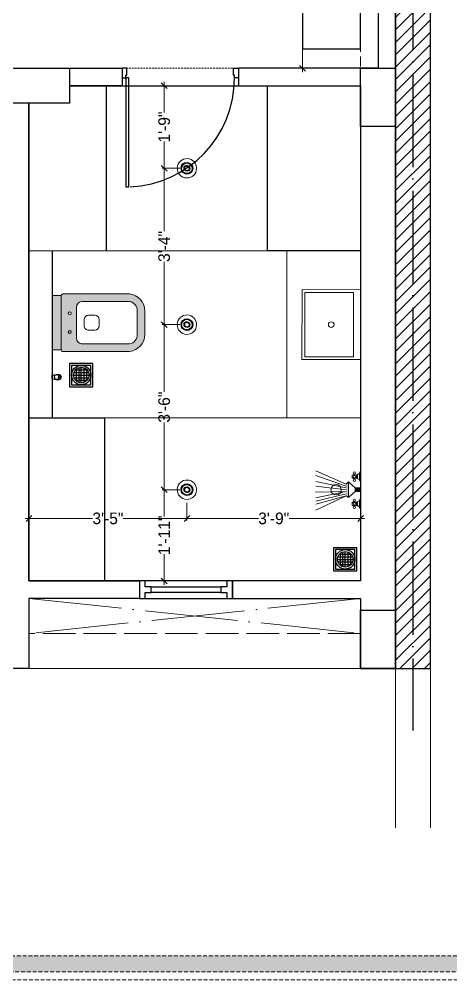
# Model space of a CAD drawing. Header units: millimetres. Extents: x 35877 to 3066687, y -650199 to -40525.
# Drawn here: x 148731.1 to 148842.4, y -181276.2 to -181028.9 of the extents above; entities that cross this region are included whole.
import ezdxf

# ---------------------------------------------------------------- set-up
doc = ezdxf.new("R2010")
doc.units = ezdxf.units.MM
doc.header["$MEASUREMENT"] = 0
doc.header["$PDMODE"] = 35
for name, pattern in [('ACAD_ISO02W100', [15, 12, -3]), ('ACAD_ISO04W100', [30, 24, -3, 0, -3]), ('DASHED', [0.75, 0.5, -0.25]), ('DASHED2', [0.375, 0.25, -0.125]), ('DASHEDX2', [1.5, 1, -0.5])]:
    doc.linetypes.add(name, pattern=pattern)
doc.layers.get('Defpoints').update_dxf_attribs({"color": 220})
for name, color, linetype in [('AR DOOR', 40, 'Continuous'), ('AR ELE-5', 134, 'Continuous'), ('SANIT', 232, 'Continuous'), ('WC-DET', 8, 'Continuous')]:
    doc.layers.add(name, color=color, linetype=linetype)
for name, color, linetype, lineweight in [('COLUMN', 1, 'Continuous', 30), ('Dimension', 10, 'DASHEDX2', 20), ('Electrical', 84, 'Continuous', 30), ('FURNITURE', 32, 'Continuous', 9), ('furniture dimensions', 1, 'DASHED', 0), ('GROUND FLOOR', 7, 'Continuous', 9), ('GROUND FLOOR  ( HATCH )', 251, 'Continuous', 9), ('GROUND FLOOR  ( PLINE )', 251, 'Continuous', 30), ('Labelling', 1, 'Continuous', 25), ('UTILITY', 48, 'Continuous', 9), ('wall', 7, 'Continuous', 30), ('X_PLOT', 1, 'Continuous', 9)]:
    doc.layers.add(name, color=color, linetype=linetype, lineweight=lineweight)
doc.layers.add('XX~SLAB ( PLINE )', color=251, linetype='Continuous', plot=False)
doc.styles.add('century g', font='GOTHIC.TTF')
doc.dimstyles.new('Archana', dxfattribs={"dimtxt": 2, "dimasz": 0.75, "dimexe": 0.5, "dimexo": 0.5, "dimgap": 0, "dimtad": 0, "dimzin": 0, "dimdsep": 46, "dimlunit": 4, "dimtxsty": 'century g', "dimblk": 'OBLIQUE', "dimcen": 0, "dimdle": 1, "dimclrd": 256, "dimclre": 256, "dimclrt": 256, "dimadec": 0, "dimazin": 0, "dimtfac": 1, "dimtofl": 0, "dimtmove": 1, "dimatfit": 3, "dimfxl": 1, "dimfxlon": 1, "dimtolj": 1, "dimtzin": 0, "dimlwd": -1, "dimlwe": -1, "dimarcsym": 0})

# ---------------------------------------------------------------- blocks, each defined once
blk = doc.blocks.new('*U25')
for points in [[(-40, 0), (0, 0), (0, 30), (10, 30), (10, 100), (-40, 100)], [(1160, 0), (1120, 0), (1120, 30), (1110, 30), (1110, 100), (1160, 100)], [(0, 0), (0, -1120), (30, -1120), (30, 0)]]:
    blk.add_lwpolyline(points, close=True)
at = {"layer": 'AR ELE-5', "linetype": 'ByBlock', "ltscale": 15}
blk.add_arc((-1.6, 0.7), 1121.6, 272.37301, 359.96526, dxfattribs=at)
blk = doc.blocks.new('_Oblique')
at = {"layer": 'wall', "color": 0, "lineweight": -2}
blk.add_line((-0.5, -0.5), (0.5, 0.5), dxfattribs=at)
blk = doc.blocks.new('*D551')
at = {"layer": 'Defpoints', "color": 0, "linetype": 'Continuous', "lineweight": 0, "transparency": 16777216}
for p in [(148806.66, -180989.32), (148804.2, -181041.51), (148806.66, -181041.51)]:
    blk.add_point(p, dxfattribs=at)
at = {"layer": 'furniture dimensions', "color": 5, "linetype": 'Continuous', "transparency": 16777216}
for p, q in [((148804.2, -180988.32), (148804.2, -181011.45)), ((148804.2, -181042.51), (148804.2, -181019.38)), ((148806.16, -181041.51), (148803.7, -181041.51))]:
    blk.add_line(p, q, dxfattribs=at)
at = {"layer": 'furniture dimensions', "color": 5, "linetype": 'ByBlock', "transparency": 16777216}
blk.add_line((148806.16, -180989.32), (148803.7, -180989.32), dxfattribs=at)
at = {"layer": 'furniture dimensions', "color": 5, "linetype": 'Continuous', "transparency": 16777216, "xscale": 1.5, "yscale": 1.5, "zscale": 1.5}
for p, rotation in [((148804.2, -180989.32), 90), ((148804.2, -181041.51), 270)]:
    blk.add_blockref('_Oblique', p, dxfattribs=dict(at, rotation=rotation))
at = {"layer": 'furniture dimensions', "linetype": 'Continuous', "lineweight": 0, "transparency": 16777216, "insert": (148804.2, -181015.42), "char_height": 3, "attachment_point": 5, "rotation": 90, "style": 'century g'}
blk.add_mtext('\\A1;4\'-4"', dxfattribs=at)
blk = doc.blocks.new('GF')
at = {"color": 9, "true_color": 0xc7c8ca}
blk.add_lwpolyline([(133536.56, -183540.16), (133537.74, -183540.16), (133537.74, -183571.16), (133536.56, -183571.16)], close=True, dxfattribs=at)
at = {"layer": 'FURNITURE', "color": 9, "lineweight": 30, "true_color": 0xc7c8ca}
for p, q in [((133682.2, -183543.34), (133682.2, -183570.84)), ((133543.67, -183627.92), (133551.14, -183627.92))]:
    blk.add_line(p, q, dxfattribs=at)
at = {"layer": 'FURNITURE', "color": 9, "lineweight": 25, "true_color": 0xc7c8ca}
blk.add_line((133536.2, -183545.34), (133686.7, -183545.34), dxfattribs=at)
at = {"layer": 'FURNITURE', "color": 9, "linetype": 'DASHED', "lineweight": 30, "true_color": 0xc7c8ca}
blk.add_line((133543.67, -183640.78), (133543.67, -183573.36), dxfattribs=at)
at = {"layer": 'FURNITURE', "color": 9, "linetype": 'DASHED', "lineweight": 20, "true_color": 0xc7c8ca}
blk.add_line((133551.14, -183627.92), (133536.2, -183627.92), dxfattribs=at)
at = {"layer": 'FURNITURE', "color": 9, "lineweight": 30, "true_color": 0xc7c8ca}
for points in [[(133536.2, -183537.34), (133551.14, -183537.34), (133551.14, -183573.36), (133536.2, -183573.36)], [(133683.7, -183633.84), (133683.7, -183570.84), (133685.2, -183570.84), (133685.2, -183633.84)], [(133536.2, -183579.68), (133537.23, -183579.68), (133537.23, -183587.68), (133536.2, -183587.68)], [(133536.2, -183604.1), (133537.23, -183604.1), (133537.23, -183612.1), (133536.2, -183612.1)], [(133536.2, -183615.13), (133537.23, -183615.13), (133537.23, -183623.12), (133536.2, -183623.12)], [(133536.2, -183626.23), (133537.23, -183626.23), (133537.23, -183634.23), (133536.2, -183634.23)], [(133682.19, -183633.84), (133667.19, -183633.84), (133667.19, -183661.34), (133682.19, -183661.34)]]:
    blk.add_lwpolyline(points, close=True, dxfattribs=at)
for points in [[(133682.2, -183543.34), (133682.2, -183570.84), (133667.2, -183570.84), (133667.2, -183543.34), (133682.2, -183543.34)], [(133543.67, -183640.78), (133543.67, -183580.36), (133551.14, -183580.36), (133551.14, -183627.92)]]:
    blk.add_lwpolyline(points, dxfattribs=at)
for points in [[(133557.67, -183546.83), (133567.64, -183546.83, -0.414214), (133570.64, -183549.83), (133570.64, -183559.78, -0.414214), (133567.64, -183562.78), (133557.67, -183562.78, -0.414214), (133554.67, -183559.78), (133554.67, -183549.83, -0.414214)], [(133608.63, -183630.84), (133608.63, -183573.84, -0.414214), (133611.63, -183570.84), (133686.7, -183570.84), (133686.7, -183633.84), (133611.63, -183633.84, -0.414214)]]:
    blk.add_lwpolyline(points, format="xyb", close=True, dxfattribs=at)
at = {"layer": 'FURNITURE', "color": 9, "true_color": 0xc7c8ca}
blk.add_lwpolyline([(133609.63, -183630.84), (133609.63, -183573.84, -0.414214), (133611.63, -183571.84), (133683.7, -183571.84), (133683.7, -183632.84), (133611.63, -183632.84, -0.414214)], format="xyb", close=True, dxfattribs=at)
at = {"layer": 'FURNITURE', "color": 9, "linetype": 'DASHED', "lineweight": 20, "true_color": 0xc7c8ca}
blk.add_lwpolyline([(133536.2, -183640.79), (133543.67, -183640.79), (133543.67, -183580.36), (133536.2, -183580.36)], close=True, dxfattribs=at)
at = {"layer": 'Labelling', "color": 9, "linetype": 'DASHED2', "lineweight": 0, "ltscale": 10, "true_color": 0xc7c8ca}
blk.add_line((133682.2, -183543.34), (133682.19, -183667.34), dxfattribs=at)
blk = doc.blocks.new('A$C07311617')
at = {"layer": 'UTILITY'}
h = blk.add_hatch(color=7, dxfattribs=at)
h.paths.add_polyline_path([(-3.13, 2.02), (-3.13, 0), (-3.74, 0), (-3.74, 0.46), (-3.74, 1.42)])
h.paths.add_polyline_path([(-3.13, 0), (-3.13, -0.46), (-3.13, -2.02), (-3.74, -1.59), (-3.74, -0.46), (-3.74, 0)])
h = blk.add_hatch(color=7, dxfattribs=at)
h.paths.add_polyline_path([(0, 0.46), (0, 0), (-1.35, 0), (-1.35, 0.46)])
h.paths.add_polyline_path([(0, 0), (0, -0.46), (-1.35, -0.46), (-1.35, 0)])
at = {"layer": 'UTILITY', "color": 7}
for p, q in [((-3.74, 1.42), (-11.52, 4.9)), ((-3.74, 0.94), (-11.52, 3.66)), ((-1.74, 3.79), (-1.74, 4.05)), ((-1.74, 2.99), (-1.74, 2.72)), ((-1.47, 3.79), (-1.47, 4.05)), ((-1.47, 2.99), (-1.47, 2.72)), ((-0.8, 3.9), (-0.8, 2.88)), ((-0.27, 2.44), (-0.27, 4.33)), ((-3.74, 0.46), (-11.52, 2.15)), ((-3.74, 0), (-11.52, 0.93)), ((-3.13, 2.02), (-3.74, 1.42)), ((-3.13, -0.46), (-3.13, 2.02)), ((-1.35, 0.46), (-3.13, 2.02)), ((-3.13, 0.46), (-3.13, 1.42)), ((-1.35, -0.46), (-1.35, 0.46)), ((-1.35, 0.46), (0, 0.46)), ((0, -0.46), (0, 0.46)), ((-3.74, -0.46), (-11.62, -0.61)), ((-3.74, -0.46), (-11.57, -2.09)), ((-3.74, -1.03), (-11.52, -2.96)), ((-3.74, -1.59), (-11.52, -5.3)), ((-3.74, -1.59), (-11.52, -3.73)), ((-3.74, -1.59), (-3.13, -2.02)), ((-3.13, -0.46), (-3.13, -2.02)), ((-1.35, -0.46), (-3.13, -2.02)), ((-1.35, -0.46), (0, -0.46)), ((-1.74, -3.22), (-1.74, -2.95)), ((-1.74, -4.02), (-1.74, -4.29)), ((-1.47, -3.22), (-1.47, -2.95)), ((-1.47, -4.02), (-1.47, -4.29)), ((-0.8, -4.13), (-0.8, -3.11)), ((-0.27, -2.68), (-0.27, -4.56))]:
    blk.add_line(p, q, dxfattribs=at)
for points in [[(-1.07, 2.99), (-2.14, 2.99), (-2.14, 3.79), (-1.07, 3.79)], [(-1.07, -3.22), (-2.14, -3.22), (-2.14, -4.02), (-1.07, -4.02)]]:
    blk.add_lwpolyline(points, close=True, dxfattribs=at)
for points in [[(-1.35, 0.46), (-3.13, 2.02)], [(-3.13, -2.02), (-1.35, -0.46)]]:
    blk.add_lwpolyline(points, dxfattribs=at)
for centre, radius in [((-1.6, 4.32), 0.298), ((-1.6, 3.39), 0.298), ((-1.6, 2.45), 0.298), ((-6.31, 0), 1.33), ((-1.6, -2.69), 0.298), ((-1.6, -3.62), 0.298), ((-1.6, -4.55), 0.298)]:
    blk.add_circle(centre, radius, dxfattribs=at)
for centre, start, end in [((-1.47, 5.26), 285.2551, 344.7449), ((-1.47, 1.52), 15.2551, 74.7449), ((-1.47, -1.75), 285.2551, 344.7449), ((-1.47, -5.49), 15.2551, 74.7449)]:
    blk.add_arc(centre, 1.52, start, end, dxfattribs=at)
blk = doc.blocks.new('NAHNYsquare')
at = {"color": 253}
for p, q in [((4.89, -2.32), (1.11, -2.32)), ((4.49, -1.65), (1.51, -1.65)), ((1.67, -4.48), (1.67, -1.49)), ((2.33, -4.87), (2.33, -1.1)), ((3, -0.99), (3, -4.99)), ((3.67, -4.87), (3.67, -1.1)), ((4.33, -4.48), (4.33, -1.49)), ((5, -2.99), (1, -2.99)), ((4.89, -3.65), (1.11, -3.65)), ((4.49, -4.32), (1.51, -4.32))]:
    blk.add_line(p, q, dxfattribs=at)
for points in [[(0, -5.99), (6, -5.99), (6, 0.01), (0, 0.01)], [(0.5, -5.49), (5.5, -5.49), (5.5, -0.49), (0.5, -0.49)]]:
    blk.add_lwpolyline(points, close=True)
for radius in [2.5, 2]:
    blk.add_circle((3, -2.99), radius)
blk = doc.blocks.new('A$C3EC62B37')
at = {"layer": 'FURNITURE', "lineweight": 30, "ltscale": 0.25, "true_color": 0xffffff}
h = blk.add_hatch(color=7, dxfattribs=at)
h.dxf.hatch_style = 1
h.paths.add_polyline_path([(-12.22, 0), (-12.22, 2.35), (-26.26, 2.35), (-26.26, 0)])
h.paths.add_polyline_path([(-26.26, 2.35), (-12.22, 2.35, 0.414214), (-11.83, 2.74), (-11.83, 19.96, 0.388639), (-16.24, 23.87), (-22.38, 23.87, 0.379499), (-26.65, 19.96), (-26.65, 2.74, 0.414214)])
h.paths.add_polyline_path([(-15.35, 6.26), (-23.13, 6.26, -0.414214), (-24.7, 7.83), (-24.7, 19.96, -0.349567), (-22.37, 21.91), (-16.24, 21.91, -0.364948), (-13.78, 19.96), (-13.78, 7.83, -0.414214)], flags=16)
h.paths.add_polyline_path([(-18.46, 8.22), (-20.02, 8.22, -0.414214), (-21.2, 9.39), (-21.2, 10.96, -0.414214), (-20.02, 12.13), (-18.46, 12.13, -0.414214), (-17.28, 10.96), (-17.28, 9.39, -0.414214)], flags=0)
h.paths.add_polyline_path([(-22.06, 4.53, -1), (-21.27, 4.53, -1)], flags=16)
at = {"layer": 'FURNITURE', "color": 0, "linetype": 'ByBlock', "lineweight": -2}
for p, q in [((-22.24, 23.87), (-16.24, 23.87)), ((-26.65, 2.74), (-26.65, 19.96)), ((-24.7, 7.83), (-24.7, 19.96)), ((-22.24, 21.91), (-16.24, 21.91)), ((-13.78, 7.83), (-13.78, 19.96)), ((-11.83, 2.74), (-11.83, 19.96)), ((-21.2, 9.39), (-21.2, 10.96)), ((-20.02, 12.13), (-18.46, 12.13)), ((-17.28, 9.39), (-17.28, 10.96)), ((-20.02, 8.22), (-18.46, 8.22)), ((-23.13, 6.26), (-15.35, 6.26)), ((-26.26, 2.35), (-12.22, 2.35)), ((-26.26, 2.35), (-26.26, 0)), ((-26.26, 0), (-12.22, 0)), ((-26.26, 0), (-12.22, 0)), ((-12.22, 2.35), (-12.22, 0))]:
    blk.add_line(p, q, dxfattribs=at)
for centre in [(-21.66, 4.53), (-16.81, 4.53)]:
    blk.add_circle(centre, 0.391, dxfattribs=at)
for centre, radius, start, end in [((-22.31, 19.5), 4.37, 89.0873, 174.0395), ((-16.17, 19.5), 4.37, 5.9605, 90.9127), ((-22.31, 19.48), 2.44, 88.437, 168.6348), ((-16.17, 19.48), 2.44, 11.3652, 91.563), ((-20.02, 10.96), 1.17, 90, 180), ((-18.46, 10.96), 1.17, 0, 90), ((-23.13, 7.83), 1.57, 180, 270), ((-20.02, 9.39), 1.17, 180, 270), ((-18.46, 9.39), 1.17, 270, 0), ((-15.35, 7.83), 1.57, 270, 0), ((-26.26, 2.74), 0.391, 180, 270), ((-12.22, 2.74), 0.391, 270, 0)]:
    blk.add_arc(centre, radius, start, end, dxfattribs=at)
blk = doc.blocks.new('A$C775F2B7C')
at = {"layer": 'WC-DET', "color": 7}
for points in [[(0.0199, 0.0758), (0.0069, 0.0758, 0.150223), (0, 0.0598), (0, 0.0369), (0.0069, 0.004, 0.333354), (0.0114, 0), (0.0248, 0), (0.0382, 0, 0.333354), (0.0427, 0.004), (0.0496, 0.0369), (0.0496, 0.0598, 0.150223), (0.0427, 0.0758), (0.0297, 0.0758)], [(0.025, 0.0202), (0.0118, 0.0202, -0.354974), (0.0072, 0.0233), (0, 0.0572)], [(0.0199, 0.0758), (0.0199, 0.0819, -0.414214), (0.0206, 0.0826), (0.0248, 0.0826)], [(0.0248, 0.0758), (0.0199, 0.0758, 0.150223)], [(0.0246, 0.0202), (0.0378, 0.0202, 0.354974), (0.0423, 0.0233), (0.0496, 0.0572)], [(0.0297, 0.0758), (0.0297, 0.0819, 0.414214), (0.0289, 0.0826), (0.0248, 0.0826)]]:
    blk.add_lwpolyline(points, format="xyb", dxfattribs=at)
at = {"layer": 'WC-DET'}
for points in [[(0, 0.0575), (0.0248, 0.0575)], [(0.0005, 0.0627), (0.0248, 0.0627)], [(0.0011, 0.0651), (0.0248, 0.0651)], [(0.0485, 0.0651), (0.0248, 0.0651)], [(0.0491, 0.0627), (0.0248, 0.0627)], [(0.0496, 0.0575), (0.0248, 0.0575)]]:
    blk.add_lwpolyline(points, dxfattribs=at)
at = {"layer": 'WC-DET', "color": 7}
blk.add_lwpolyline([(0.0297, 0.0758), (0.0248, 0.0758)], dxfattribs=at)
blk = doc.blocks.new('*D905')
at = {"layer": 'Defpoints', "color": 0, "linetype": 'Continuous', "lineweight": 0, "transparency": 16777216}
for p in [(148768.53, -181046.01), (148774.39, -181046.01), (148774.39, -181067.26)]:
    blk.add_point(p, dxfattribs=at)
at = {"layer": 'furniture dimensions', "color": 5, "linetype": 'Continuous', "transparency": 16777216}
for p, q in [((148768.53, -181045.01), (148768.53, -181052.91)), ((148772.53, -181046.01), (148768.03, -181046.01)), ((148768.53, -181068.26), (148768.53, -181060.36))]:
    blk.add_line(p, q, dxfattribs=at)
at = {"layer": 'furniture dimensions', "color": 5, "linetype": 'ByBlock', "transparency": 16777216}
blk.add_line((148772.53, -181067.26), (148768.03, -181067.26), dxfattribs=at)
at = {"layer": 'furniture dimensions', "color": 5, "linetype": 'Continuous', "transparency": 16777216, "xscale": 1.5, "yscale": 1.5, "zscale": 1.5}
for p, rotation in [((148768.53, -181046.01), 90), ((148768.53, -181067.26), 270)]:
    blk.add_blockref('_Oblique', p, dxfattribs=dict(at, rotation=rotation))
at = {"layer": 'furniture dimensions', "linetype": 'Continuous', "lineweight": 0, "transparency": 16777216, "insert": (148768.53, -181056.64), "char_height": 3, "attachment_point": 5, "rotation": 90, "style": 'century g'}
blk.add_mtext('\\A1;1\'-9"', dxfattribs=at)
blk = doc.blocks.new('*D906')
at = {"layer": 'Defpoints', "color": 0, "linetype": 'Continuous', "lineweight": 0, "transparency": 16777216}
for p in [(148774.39, -181067.26), (148768.53, -181107.51), (148774.39, -181107.51)]:
    blk.add_point(p, dxfattribs=at)
at = {"layer": 'furniture dimensions', "color": 5, "linetype": 'ByBlock', "transparency": 16777216}
blk.add_line((148772.53, -181067.26), (148768.03, -181067.26), dxfattribs=at)
at = {"layer": 'furniture dimensions', "color": 5, "linetype": 'Continuous', "transparency": 16777216}
for p, q in [((148768.53, -181066.26), (148768.53, -181083.44)), ((148768.53, -181108.51), (148768.53, -181091.33)), ((148772.53, -181107.51), (148768.03, -181107.51))]:
    blk.add_line(p, q, dxfattribs=at)
at = {"layer": 'furniture dimensions', "color": 5, "linetype": 'Continuous', "transparency": 16777216, "xscale": 1.5, "yscale": 1.5, "zscale": 1.5}
for p, rotation in [((148768.53, -181067.26), 90), ((148768.53, -181107.51), 270)]:
    blk.add_blockref('_Oblique', p, dxfattribs=dict(at, rotation=rotation))
at = {"layer": 'furniture dimensions', "linetype": 'Continuous', "lineweight": 0, "transparency": 16777216, "insert": (148768.53, -181087.39), "char_height": 3, "attachment_point": 5, "rotation": 90, "style": 'century g'}
blk.add_mtext('\\A1;3\'-4"', dxfattribs=at)
blk = doc.blocks.new('*D907')
at = {"layer": 'Defpoints', "color": 0, "linetype": 'Continuous', "lineweight": 0, "transparency": 16777216}
for p in [(148774.39, -181107.51), (148768.53, -181150.01), (148774.39, -181150.01)]:
    blk.add_point(p, dxfattribs=at)
at = {"layer": 'furniture dimensions', "color": 5, "linetype": 'ByBlock', "transparency": 16777216}
blk.add_line((148772.53, -181107.51), (148768.03, -181107.51), dxfattribs=at)
at = {"layer": 'furniture dimensions', "color": 5, "linetype": 'Continuous', "transparency": 16777216}
for p, q in [((148768.53, -181106.51), (148768.53, -181124.82)), ((148768.53, -181151.01), (148768.53, -181132.71)), ((148772.53, -181150.01), (148768.03, -181150.01))]:
    blk.add_line(p, q, dxfattribs=at)
at = {"layer": 'furniture dimensions', "color": 5, "linetype": 'Continuous', "transparency": 16777216, "xscale": 1.5, "yscale": 1.5, "zscale": 1.5}
for p, rotation in [((148768.53, -181107.51), 90), ((148768.53, -181150.01), 270)]:
    blk.add_blockref('_Oblique', p, dxfattribs=dict(at, rotation=rotation))
at = {"layer": 'furniture dimensions', "linetype": 'Continuous', "lineweight": 0, "transparency": 16777216, "insert": (148768.53, -181128.76), "char_height": 3, "attachment_point": 5, "rotation": 90, "style": 'century g'}
blk.add_mtext('\\A1;3\'-6"', dxfattribs=at)
blk = doc.blocks.new('*D908')
at = {"layer": 'Defpoints', "color": 0, "linetype": 'Continuous', "lineweight": 0, "transparency": 16777216}
for p in [(148774.39, -181150.01), (148768.53, -181173.51), (148774.15, -181173.51)]:
    blk.add_point(p, dxfattribs=at)
at = {"layer": 'furniture dimensions', "color": 5, "linetype": 'Continuous', "transparency": 16777216}
for p, q in [((148768.53, -181149.01), (148768.53, -181156.88)), ((148768.53, -181174.51), (148768.53, -181166.64)), ((148772.53, -181173.51), (148768.03, -181173.51))]:
    blk.add_line(p, q, dxfattribs=at)
at = {"layer": 'furniture dimensions', "color": 5, "linetype": 'ByBlock', "transparency": 16777216}
blk.add_line((148772.53, -181150.01), (148768.03, -181150.01), dxfattribs=at)
at = {"layer": 'furniture dimensions', "color": 5, "linetype": 'Continuous', "transparency": 16777216, "xscale": 1.5, "yscale": 1.5, "zscale": 1.5}
for p, rotation in [((148768.53, -181150.01), 90), ((148768.53, -181173.51), 270)]:
    blk.add_blockref('_Oblique', p, dxfattribs=dict(at, rotation=rotation))
at = {"layer": 'furniture dimensions', "linetype": 'Continuous', "lineweight": 0, "transparency": 16777216, "insert": (148768.53, -181161.76), "char_height": 3, "attachment_point": 5, "rotation": 90, "style": 'century g'}
blk.add_mtext('\\A1;1\'-11"', dxfattribs=at)
blk = doc.blocks.new('*D909')
at = {"layer": 'Defpoints', "color": 0, "linetype": 'Continuous', "lineweight": 0, "transparency": 16777216}
for p in [(148774.39, -181150.01), (148819.16, -181150.47), (148819.16, -181157.41)]:
    blk.add_point(p, dxfattribs=at)
at = {"layer": 'furniture dimensions', "color": 5, "linetype": 'ByBlock', "transparency": 16777216}
blk.add_line((148774.39, -181153.41), (148774.39, -181157.91), dxfattribs=at)
at = {"layer": 'furniture dimensions', "color": 5, "linetype": 'Continuous', "transparency": 16777216}
for p, q in [((148819.16, -181153.41), (148819.16, -181157.91)), ((148773.39, -181157.41), (148792.83, -181157.41)), ((148820.16, -181157.41), (148800.72, -181157.41))]:
    blk.add_line(p, q, dxfattribs=at)
at = {"layer": 'furniture dimensions', "color": 5, "linetype": 'Continuous', "transparency": 16777216, "xscale": 1.5, "yscale": 1.5, "zscale": 1.5, "rotation": 180}
blk.add_blockref('_Oblique', (148774.39, -181157.41), dxfattribs=at)
at = {"layer": 'furniture dimensions', "color": 5, "linetype": 'Continuous', "transparency": 16777216, "xscale": 1.5, "yscale": 1.5, "zscale": 1.5}
blk.add_blockref('_Oblique', (148819.16, -181157.41), dxfattribs=at)
at = {"layer": 'furniture dimensions', "linetype": 'Continuous', "lineweight": 0, "transparency": 16777216, "insert": (148796.77, -181157.41), "char_height": 3, "attachment_point": 5, "style": 'century g'}
blk.add_mtext('\\A1;3\'-9"', dxfattribs=at)
blk = doc.blocks.new('*D910')
at = {"layer": 'Defpoints', "color": 0, "linetype": 'Continuous', "lineweight": 0, "transparency": 16777216}
for p in [(148733.66, -181150.01), (148774.39, -181150.01), (148733.66, -181157.41)]:
    blk.add_point(p, dxfattribs=at)
at = {"layer": 'furniture dimensions', "color": 5, "linetype": 'Continuous', "transparency": 16777216}
for p, q in [((148733.66, -181153.41), (148733.66, -181157.91)), ((148732.66, -181157.41), (148750.08, -181157.41)), ((148775.39, -181157.41), (148757.97, -181157.41))]:
    blk.add_line(p, q, dxfattribs=at)
at = {"layer": 'furniture dimensions', "color": 5, "linetype": 'ByBlock', "transparency": 16777216}
blk.add_line((148774.39, -181153.41), (148774.39, -181157.91), dxfattribs=at)
at = {"layer": 'furniture dimensions', "color": 5, "linetype": 'Continuous', "transparency": 16777216, "xscale": 1.5, "yscale": 1.5, "zscale": 1.5, "rotation": 180}
blk.add_blockref('_Oblique', (148733.66, -181157.41), dxfattribs=at)
at = {"layer": 'furniture dimensions', "color": 5, "linetype": 'Continuous', "transparency": 16777216, "xscale": 1.5, "yscale": 1.5, "zscale": 1.5}
blk.add_blockref('_Oblique', (148774.39, -181157.41), dxfattribs=at)
at = {"layer": 'furniture dimensions', "linetype": 'Continuous', "lineweight": 0, "transparency": 16777216, "insert": (148754.02, -181157.41), "char_height": 3, "attachment_point": 5, "style": 'century g'}
blk.add_mtext('\\A1;3\'-5"', dxfattribs=at)

msp = doc.modelspace()

# ---------------------------------------------------------------- hatches: boundary and pattern name
at = {"layer": 'Dimension', "true_color": 0xd39e00, "transparency": 33554687}
h = msp.add_hatch(color=42, dxfattribs=at)
h.paths.add_polyline_path([(148410.721, -180862.765), (148410.721, -181274.13), (148995.15, -181274.13), (148995.15, -180862.765)])
h.paths.add_polyline_path([(148414.823, -180866.866), (148991.049, -180866.866), (148991.049, -181270.028), (148414.823, -181270.028)], flags=16)
at = {"layer": 'GROUND FLOOR  ( HATCH )', "transparency": 33554687}
h = msp.add_hatch(dxfattribs=at)
h.set_pattern_fill('ANSI31', color=6, scale=18, style=0)
h.set_pattern_definition([(45, (32296.4692, -18576.8354), (-1.590990258, 1.590990258), [])])
h.paths.add_polyline_path([(148837.155, -180913.097), (148828.155, -180913.097), (148828.155, -181196.01), (148837.155, -181196.01)])

# ---------------------------------------------------------------- linework, layer by layer
at = {"layer": 'COLUMN', "transparency": 33554687, "elevation": -0.227}
for points in [[(148744.155, -181041.51), (148744.155, -181050.51), (148729.155, -181050.51), (148729.155, -181041.51)], [(148819.155, -181041.51), (148828.155, -181041.51), (148828.155, -181056.51), (148819.155, -181056.51)], [(148819.155, -181181.01), (148828.155, -181181.01), (148828.155, -181196.01), (148819.155, -181196.01)]]:
    msp.add_lwpolyline(points, close=True, dxfattribs=at)
at = {"layer": 'Dimension', "color": 42, "true_color": 0xd39e00, "transparency": 33554687}
for points in [[(148408.671, -180860.714), (148997.201, -180860.714), (148997.201, -181276.181), (148408.671, -181276.181)], [(148410.721, -180862.765), (148995.15, -180862.765), (148995.15, -181274.13), (148410.721, -181274.13)], [(148414.823, -180866.866), (148991.049, -180866.866), (148991.049, -181270.028), (148414.823, -181270.028)]]:
    msp.add_lwpolyline(points, close=True, dxfattribs=at)
at = {"layer": 'Electrical', "color": 5, "lineweight": 5, "ltscale": 8, "transparency": 33554687}
for centre in [(148774.389, -181067.26, -0.227), (148774.389, -181107.513, -0.227), (148774.389, -181150.012, -0.227)]:
    msp.add_ellipse(centre, major_axis=(1.693, -1.839), ratio=1, start_param=-0.7853982, end_param=5.4977871, dxfattribs=at)
at = {"layer": 'Electrical', "color": 5, "ltscale": 8, "transparency": 33554687}
for centre, major_axis, start_param, end_param in [((148774.389, -181067.26, -0.227), (1.016, -1.104), -0.7853982, 5.4977871), ((148774.389, -181067.26, -0.227), (-1.012, -0.931), 0.7853982, 7.0685835), ((148774.389, -181067.26, -0.227), (-0.544, -0.501), 0.7853982, 7.0685835), ((148774.389, -181067.26, -0.227), (-0.453, -0.417), 0.7853982, 7.0685835), ((148774.389, -181107.513, -0.227), (1.016, -1.104), -0.7853982, 5.4977871), ((148774.389, -181107.513, -0.227), (-1.012, -0.931), 0.7853982, 7.0685835), ((148774.389, -181107.513, -0.227), (-0.544, -0.501), 0.7853982, 7.0685835), ((148774.389, -181107.513, -0.227), (-0.453, -0.417), 0.7853982, 7.0685835), ((148774.389, -181150.012, -0.227), (1.016, -1.104), -0.7853982, 5.4977871), ((148774.389, -181150.012, -0.227), (-1.012, -0.931), 0.7853982, 7.0685835), ((148774.389, -181150.012, -0.227), (-0.544, -0.501), 0.7853982, 7.0685835), ((148774.389, -181150.012, -0.227), (-0.453, -0.417), 0.7853982, 7.0685835)]:
    msp.add_ellipse(centre, major_axis=major_axis, ratio=1, start_param=start_param, end_param=end_param, dxfattribs=at)
at = {"layer": 'FURNITURE', "color": 9, "true_color": 0xc7c8ca, "transparency": 33554687}
msp.add_line((148800.155, -181131.51, -0.227), (148800.155, -181088.508, -0.227), dxfattribs=at)
at = {"layer": 'FURNITURE', "color": 9, "lineweight": 30, "true_color": 0xc7c8ca, "transparency": 33554687, "elevation": -0.227}
for points in [[(148744.155, -181046.01), (148819.155, -181046.01), (148819.155, -181173.51), (148733.655, -181173.51), (148733.655, -181050.51)], [(148733.655, -181050.51), (148733.655, -181088.51), (148753.622, -181088.426), (148753.622, -181046.01), (148744.155, -181046.052)]]:
    msp.add_lwpolyline(points, dxfattribs=at)
for points in [[(148795.155, -181046.01), (148819.155, -181046.01), (148819.155, -181088.51), (148795.155, -181088.51)], [(148733.655, -181131.511), (148753.155, -181131.509), (148753.155, -181173.509), (148733.655, -181173.511)]]:
    msp.add_lwpolyline(points, close=True, dxfattribs=at)
at = {"layer": 'FURNITURE', "color": 9, "true_color": 0xc7c8ca, "transparency": 33554687, "elevation": -0.227}
for points in [[(148819.149, -181116.517), (148804.046, -181116.509), (148804.067, -181098.509), (148819.161, -181098.517)], [(148817.349, -181115.796), (148804.767, -181115.789), (148804.787, -181099.229), (148817.36, -181099.236)]]:
    msp.add_lwpolyline(points, close=True, dxfattribs=at)
at = {"layer": 'FURNITURE', "color": 9, "true_color": 0xc7c8ca, "transparency": 33554687}
msp.add_circle((148811.593, -181107.513, -0.227), 0.72, dxfattribs=at)
at = {"layer": 'furniture dimensions', "color": 9, "lineweight": 0, "true_color": 0xc7c8ca, "transparency": 33554687, "elevation": -0.227}
msp.add_lwpolyline([(148673.155, -180912.51), (148823.655, -180912.51), (148823.655, -181041.51), (148673.155, -181041.51)], close=True, dxfattribs=at)
at = {"layer": 'GROUND FLOOR', "transparency": 33554687}
for p, q in [((148828.155, -180892.443, 0.125), (148828.155, -181237.093, -0.227)), ((148837.155, -180892.443, 0.125), (148837.155, -181237.093, -0.227)), ((148757.655, -181041.51, -0.227), (148729.155, -181041.51, -0.227)), ((148757.655, -181041.51, -0.227), (148757.655, -181046.01, -0.227)), ((148819.155, -181041.51, -0.227), (148787.659, -181041.509, -0.227)), ((148787.659, -181041.509, -0.227), (148787.659, -181046.009, -0.227)), ((148819.155, -181046.01, -0.227), (148744.155, -181046.01, -0.227)), ((148819.155, -181046.01, -0.227), (148819.155, -181173.51, -0.227)), ((148733.655, -181050.51, -0.227), (148733.655, -181173.51, -0.227)), ((148733.655, -181088.51, -0.227), (148819.155, -181088.51, -0.227)), ((148765.155, -181173.51, -0.227), (148819.155, -181173.51, -0.227)), ((148786.155, -181173.51, -0.227), (148786.155, -181178.01, -0.227)), ((148733.655, -181178.01, -0.227), (148733.655, -181196.01, -0.227)), ((148765.155, -181178.01, -0.227), (148819.155, -181178.01, -0.227)), ((148819.155, -181178.01, -0.227), (148819.155, -181196.01, -0.227)), ((148828.155, -181196.01, -0.227), (148427.655, -181196.01, -0.227))]:
    msp.add_line(p, q, dxfattribs=at)
at = {"layer": 'GROUND FLOOR', "color": 1, "linetype": 'ACAD_ISO04W100', "transparency": 33554687}
for p, q in [((148832.655, -180892.443, 0.125), (148832.655, -181196.01, -0.227)), ((148733.655, -181178.01, -0.227), (148819.155, -181187.01, -0.227)), ((148819.155, -181178.01, -0.227), (148733.655, -181187.01, -0.227))]:
    msp.add_line(p, q, dxfattribs=at)
at = {"layer": 'GROUND FLOOR', "color": 9, "true_color": 0xc7c8ca, "transparency": 33554687}
msp.add_line((148733.655, -181131.51, -0.227), (148819.155, -181131.51, -0.227), dxfattribs=at)
at = {"layer": 'GROUND FLOOR', "linetype": 'ACAD_ISO02W100', "ltscale": 0.7, "transparency": 33554687}
msp.add_line((148819.155, -181187.01, -0.227), (148733.655, -181187.01, -0.227), dxfattribs=at)
at = {"layer": 'GROUND FLOOR', "color": 6, "lineweight": 30, "transparency": 33554687, "elevation": -0.227}
msp.add_lwpolyline([(148837.155, -180913.097), (148828.155, -180913.097), (148828.155, -181196.01), (148837.155, -181196.01)], close=True, dxfattribs=at)
at = {"layer": 'GROUND FLOOR  ( PLINE )', "transparency": 33554687, "elevation": -0.227}
msp.add_lwpolyline([(148828.155, -180903.51), (148783.155, -180903.51), (148783.155, -180912.51), (148823.655, -180912.51), (148823.655, -181041.51), (148787.659, -181041.509), (148787.659, -181046.009), (148819.155, -181046.01), (148819.155, -181173.51), (148786.155, -181173.51), (148786.155, -181178.01), (148819.155, -181178.01), (148819.155, -181196.01), (148828.155, -181196.01)], close=True, dxfattribs=at)
for points in [[(148733.655, -181173.51), (148762.15, -181173.51), (148762.15, -181178.01), (148733.655, -181178.01), (148733.655, -181196.01), (148729.155, -181196.01), (148729.155, -181041.51), (148757.655, -181041.51), (148757.655, -181046.01), (148744.155, -181046.01)], [(148733.655, -181050.51), (148733.655, -181173.51)]]:
    msp.add_lwpolyline(points, dxfattribs=at)
at = {"layer": 'GROUND FLOOR  ( PLINE )', "color": 9, "true_color": 0xc7c8ca, "transparency": 33554687, "elevation": -0.227}
for points in [[(148739.655, -181088.51), (148739.655, -181126.518)], [(148739.655, -181093.51), (148739.655, -181131.51)]]:
    msp.add_lwpolyline(points, dxfattribs=at)
at = {"layer": 'X_PLOT', "linetype": 'ACAD_ISO04W100', "lineweight": 30, "transparency": 33554687}
msp.add_line((148832.655, -180892.443, 0.125), (148832.655, -181211.959, -0.227), dxfattribs=at)
at = {"layer": 'XX~SLAB ( PLINE )', "transparency": 33554687, "elevation": -0.227}
msp.add_lwpolyline([(148786.15, -181173.51), (148784.65, -181173.51), (148784.65, -181175.01), (148783.15, -181175.01), (148783.15, -181176.51), (148765.15, -181176.51), (148765.15, -181175.01), (148763.65, -181175.01), (148763.65, -181173.51), (148762.15, -181173.51), (148762.15, -181178.01), (148763.65, -181178.01), (148763.65, -181176.51), (148765.15, -181176.51), (148765.15, -181175.01), (148783.15, -181175.01), (148783.15, -181176.51), (148784.65, -181176.51), (148784.65, -181178.01), (148786.15, -181178.01), (148786.15, -181173.51), (148762.15, -181173.51), (148762.15, -181178.01), (148786.15, -181178.01)], close=True, dxfattribs=at)

# ---------------------------------------------------------------- block references
at = {"layer": 'AR DOOR', "linetype": 'ByBlock', "lineweight": -2, "transparency": 33554687, "extrusion": (0, 0, -1), "xscale": -0.02500332000264408, "yscale": 0.02500332000264408, "zscale": -0.02500332000264408}
msp.add_blockref('*U25', (-148758.655, -181044.009, 0.227), dxfattribs=at)
at = {"layer": 'FURNITURE', "color": 9, "true_color": 0xc7c8ca, "transparency": 33554687, "rotation": 270}
msp.add_blockref('A$C3EC62B37', (148739.655, -181126.249, -0.227), dxfattribs=at)
at = {"layer": 'FURNITURE', "lineweight": 18, "transparency": 33554687, "rotation": 0.03312803684924393}
msp.add_blockref('A$C07311617', (148819.155, -181150.012, -0.227), dxfattribs=at)
at = {"layer": 'furniture dimensions', "color": 18, "lineweight": 30, "true_color": 0x000000, "transparency": 33554687}
msp.add_blockref('GF', (15136.958, 2624.826, -0.227), dxfattribs=at)
at = {"layer": 'SANIT', "color": 9, "linetype": 'ByBlock', "true_color": 0xc7c8ca, "transparency": 33554687, "rotation": 180}
msp.add_blockref('NAHNYsquare', (148750.155, -181123.496, -0.227), dxfattribs=at)
at = {"layer": 'SANIT', "linetype": 'ByBlock', "transparency": 33554687, "rotation": 180}
msp.add_blockref('NAHNYsquare', (148818.208, -181170.927, -0.227), dxfattribs=at)
at = {"layer": 'WC-DET', "color": 9, "true_color": 0xc7c8ca, "transparency": 33554687, "xscale": -27.91359444021024, "yscale": 27.91359444021024, "zscale": 27.91359444021024, "rotation": 270}
msp.add_blockref('A$C775F2B7C', (148739.655, -181121.702, -0.227), dxfattribs=at)

# ---------------------------------------------------------------- dimensions: what is measured, and where the dimension line sits
at = {"layer": 'furniture dimensions', "color": 5, "linetype": 'Continuous', "lineweight": 0, "transparency": 33554687}
for base, p1, p2, picture, middle in [((148804.203, -181041.51, -0.227), (148806.655, -180989.324, -0.227), (148806.655, -181041.51, -0.227), '*D551', (148804.203, -181015.417, -0.227)), ((148768.531, -181046.01, -0.227), (148774.389, -181067.26, -0.227), (148774.389, -181046.01, -0.227), '*D905', (148768.531, -181056.635, -0.227)), ((148768.531, -181107.513, -0.227), (148774.389, -181067.26, -0.227), (148774.389, -181107.513, -0.227), '*D906', (148768.531, -181087.387, -0.227)), ((148768.531, -181150.012, -0.227), (148774.389, -181107.513, -0.227), (148774.389, -181150.012, -0.227), '*D907', (148768.531, -181128.762, -0.227)), ((148768.531, -181173.51, -0.227), (148774.389, -181150.012, -0.227), (148774.15, -181173.51, -0.227), '*D908', (148768.531, -181161.761, -0.227))]:
    dim = msp.add_linear_dim(base=base, p1=p1, p2=p2, angle=90, dimstyle='Archana', override={"dimtxt": 3, "dimasz": 1.5, "dimdec": 0, "dimclrd": 5, "dimclre": 5, "dimfxl": 4}, dxfattribs=at)
    dim.commit()
    dim.dimension.update_dxf_attribs({"geometry": picture, "text_midpoint": middle})
for base, p2, picture, middle in [((148733.655, -181157.406, -0.227), (148733.655, -181150.012, -0.227), '*D910', (148754.022, -181157.406, -0.227)), ((148819.155, -181157.406, -0.227), (148819.155, -181150.474, -0.227), '*D909', (148796.772, -181157.406, -0.227))]:
    dim = msp.add_linear_dim(base=base, p1=(148774.389, -181150.012, -0.227), p2=p2, dimstyle='Archana', override={"dimtxt": 3, "dimasz": 1.5, "dimdec": 0, "dimclrd": 5, "dimclre": 5, "dimfxl": 4}, dxfattribs=at)
    dim.commit()
    dim.dimension.update_dxf_attribs({"geometry": picture, "text_midpoint": middle})

doc.saveas('drawing.dxf')
